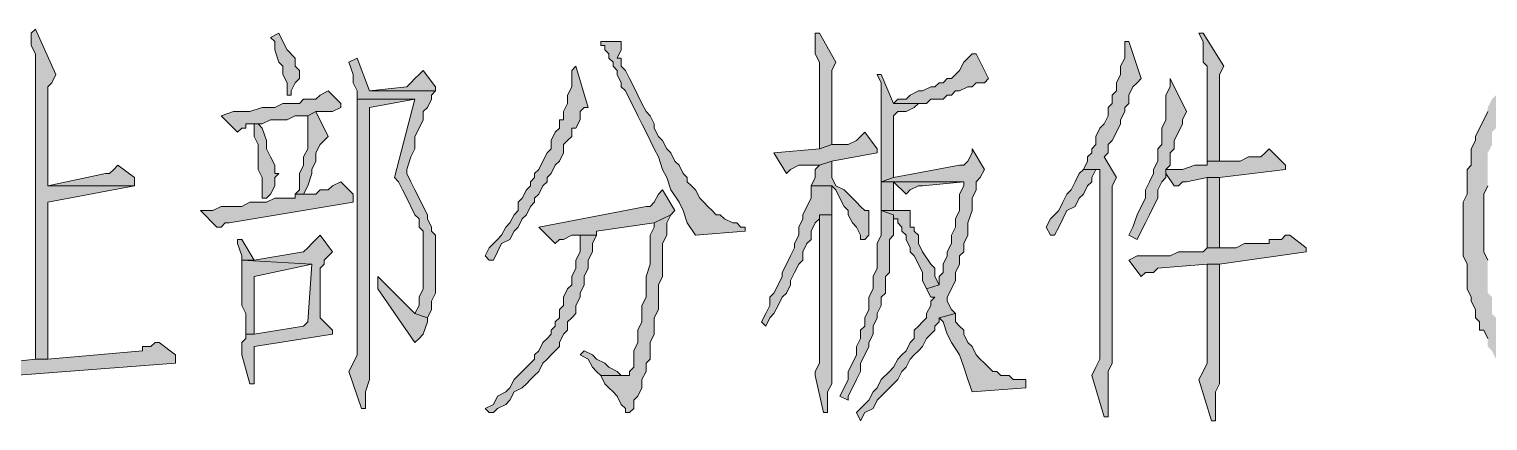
# Model space of a CAD drawing. Header units: millimetres. Extents: x 24 to 410, y 10 to 282.
# Drawn here: x 291.82 to 306.79, y 38.65 to 42.67 of the extents above; entities that cross this region are included whole.
import ezdxf

# ---------------------------------------------------------------- set-up
doc = ezdxf.new("R2010")
doc.units = ezdxf.units.MM

msp = doc.modelspace()

# ---------------------------------------------------------------- hatches: boundary and pattern name
h = msp.add_hatch(color=7)
h.dxf.hatch_style = 2
h.paths.add_polyline_path([(291.888333, 42.672), (291.846, 42.629667), (291.846, 42.502667), (291.888333, 42.418), (291.888333, 39.285333), (292.015333, 39.285333), (292.015333, 40.894), (292.904333, 41.063333), (292.015333, 41.063333), (292.015333, 41.148), (292.015333, 42.079333), (292.057667, 42.121667), (292.1, 42.206333)])
h = msp.add_hatch(color=7)
h.dxf.hatch_style = 2
h.paths.add_polyline_path([(294.386, 42.629667), (294.301333, 42.587333), (294.343667, 42.545), (294.343667, 42.460333), (294.386, 42.333333), (294.428333, 42.291), (294.428333, 42.206333), (294.470667, 42.121667), (294.470667, 41.994667), (294.513, 41.994667), (294.513, 42.037), (294.555333, 42.121667), (294.597667, 42.164), (294.597667, 42.248667), (294.555333, 42.291), (294.555333, 42.375667), (294.470667, 42.460333), (294.428333, 42.545)])
h = msp.add_hatch(color=7)
h.dxf.hatch_style = 2
h.paths.add_polyline_path([(297.688, 42.545), (297.688, 42.502667), (297.730333, 42.502667), (297.730333, 42.460333), (297.772667, 42.418), (297.772667, 42.375667), (297.815, 42.333333), (297.815, 42.291), (297.857333, 42.248667), (297.857333, 42.206333), (297.899667, 42.121667), (297.899667, 42.079333), (297.942, 42.037), (297.984333, 41.952333), (298.026667, 41.867667), (298.069, 41.783), (298.111333, 41.698333), (298.153667, 41.613667), (298.196, 41.529), (298.238333, 41.444333), (298.280667, 41.359667), (298.323, 41.232667), (298.365333, 41.148), (298.407667, 41.021), (298.492333, 40.894), (298.534667, 40.809333), (298.577, 40.682333), (298.661667, 40.555333), (299.169667, 40.597667), (299.169667, 40.64), (299.127333, 40.64), (299.085, 40.682333), (299.042667, 40.682333), (298.958, 40.724667), (298.915667, 40.767), (298.873333, 40.767), (298.831, 40.809333), (298.788667, 40.851667), (298.746333, 40.894), (298.704, 40.936333), (298.661667, 41.021), (298.619333, 41.063333), (298.577, 41.105667), (298.577, 41.148), (298.534667, 41.190333), (298.492333, 41.275), (298.45, 41.317333), (298.407667, 41.402), (298.365333, 41.444333), (298.323, 41.529), (298.280667, 41.571333), (298.238333, 41.656), (298.238333, 41.698333), (298.196, 41.783), (298.153667, 41.825333), (298.111333, 41.91), (298.069, 41.994667), (298.026667, 42.079333), (297.984333, 42.164), (297.942, 42.248667), (297.899667, 42.291), (297.899667, 42.375667), (297.857333, 42.375667), (297.899667, 42.460333), (297.899667, 42.545)])
h = msp.add_hatch(color=7)
h.dxf.hatch_style = 2
h.paths.add_polyline_path([(299.931667, 42.629667), (299.889333, 42.629667), (299.889333, 42.502667), (299.889333, 42.418), (299.931667, 42.333333), (299.931667, 41.444333), (300.058667, 41.486667), (300.058667, 41.529), (300.058667, 42.248667), (300.101, 42.333333)])
h = msp.add_hatch(color=7)
h.dxf.hatch_style = 2
h.paths.add_polyline_path([(303.106667, 42.545), (303.064333, 42.545), (303.064333, 42.502667), (303.064333, 42.375667), (303.022, 42.291), (303.022, 42.206333), (302.979667, 42.121667), (302.979667, 42.037), (302.937333, 41.994667), (302.937333, 41.91), (302.895, 41.867667), (302.895, 41.783), (302.852667, 41.698333), (302.810333, 41.656), (302.768, 41.571333), (302.768, 41.486667), (302.725667, 41.444333), (302.725667, 41.402), (302.683333, 41.359667), (302.683333, 41.317333), (302.641, 41.232667), (302.810333, 41.232667), (302.810333, 41.190333), (302.810333, 41.148), (302.810333, 41.105667), (302.810333, 39.285333), (302.768, 39.200667), (302.725667, 39.116), (302.852667, 38.692667), (302.895, 38.692667), (302.895, 38.735), (302.895, 39.158333), (302.937333, 39.243), (302.937333, 41.063333), (302.979667, 41.148), (302.852667, 41.359667), (302.895, 41.402), (302.895, 41.486667), (302.937333, 41.529), (302.979667, 41.613667), (303.022, 41.698333), (303.022, 41.740667), (303.064333, 41.825333), (303.064333, 41.867667), (303.106667, 41.91), (303.106667, 41.994667), (303.149, 42.079333), (303.191333, 42.121667), (303.233667, 42.164)])
h = msp.add_hatch(color=7)
h.dxf.hatch_style = 2
h.paths.add_polyline_path([(303.868667, 42.629667), (303.826333, 42.629667), (303.868667, 42.545), (303.868667, 42.333333), (303.911, 42.291), (303.911, 41.317333), (304.038, 41.317333), (304.038, 41.571333), (304.038, 41.656), (304.038, 42.206333), (304.080333, 42.291)])
h = msp.add_hatch(color=7)
h.dxf.hatch_style = 2
h.paths.add_polyline_path([(295.190333, 42.375667), (295.105667, 42.333333), (295.148, 42.206333), (295.148, 42.121667), (295.190333, 42.037), (295.190333, 41.952333), (295.783, 41.952333), (295.571333, 41.148), (295.613667, 41.105667), (295.656, 41.021), (295.698333, 40.936333), (295.740667, 40.851667), (295.783, 40.767), (295.825333, 40.724667), (295.825333, 40.64), (295.867667, 40.597667), (295.867667, 40.132), (295.867667, 40.047333), (295.867667, 40.005), (295.825333, 39.920333), (295.825333, 39.835667), (295.783, 39.751), (295.91, 39.708667), (295.952333, 39.793333), (295.952333, 39.878), (295.994667, 39.962667), (295.994667, 40.555333), (295.952333, 40.597667), (295.952333, 40.64), (295.91, 40.724667), (295.91, 40.767), (295.867667, 40.851667), (295.825333, 40.936333), (295.783, 41.021), (295.740667, 41.105667), (295.698333, 41.190333), (295.698333, 41.232667), (295.740667, 41.359667), (295.783, 41.444333), (295.783, 41.571333), (295.825333, 41.656), (295.867667, 41.740667), (295.867667, 41.825333), (295.91, 41.867667), (295.952333, 41.952333), (295.952333, 41.994667), (295.994667, 42.037), (295.317333, 42.037)])
h = msp.add_hatch(color=7)
h.dxf.hatch_style = 2
h.paths.add_polyline_path([(301.540333, 42.418), (301.498, 42.418), (301.455667, 42.375667), (301.413333, 42.333333), (301.371, 42.248667), (301.328667, 42.206333), (301.286333, 42.164), (301.244, 42.164), (301.201667, 42.121667), (301.159333, 42.121667), (301.117, 42.079333), (301.074667, 42.079333), (300.99, 42.037), (300.947667, 42.037), (300.863, 41.994667), (300.820667, 41.952333), (300.736, 41.952333), (300.693667, 41.91), (301.032333, 41.91), (301.074667, 41.952333), (301.201667, 41.952333), (301.244, 41.994667), (301.286333, 41.994667), (301.328667, 42.037), (301.371, 42.037), (301.455667, 42.079333), (301.498, 42.079333), (301.540333, 42.121667), (301.625, 42.121667), (301.667333, 42.164)])
h = msp.add_hatch(color=7)
h.dxf.hatch_style = 2
h.paths.add_polyline_path([(307.170667, 42.418), (307.170667, 42.375667), (307.128333, 42.333333), (307.086, 42.291), (307.043667, 42.248667), (307.001333, 42.164), (306.959, 42.121667), (306.916667, 42.079333), (306.874333, 41.994667), (306.832, 41.952333), (306.789667, 41.867667), (306.789667, 41.825333), (306.747333, 41.740667), (306.705, 41.656), (306.662667, 41.571333), (306.662667, 41.529), (306.620333, 41.444333), (306.620333, 41.275), (306.578, 41.232667), (306.578, 40.978667), (306.535667, 40.894), (306.535667, 40.809333), (306.535667, 40.724667), (306.535667, 40.343667), (306.578, 40.259), (306.578, 40.005), (306.620333, 39.920333), (306.620333, 39.878), (306.662667, 39.793333), (306.662667, 39.708667), (306.705, 39.666333), (306.705, 39.581667), (306.747333, 39.581667), (306.789667, 39.497), (306.789667, 39.412333), (306.832, 39.37), (306.874333, 39.285333), (306.916667, 39.243), (306.959, 39.200667), (307.001333, 39.116), (307.043667, 39.073667), (307.086, 39.031333), (307.128333, 38.989), (307.170667, 38.946667), (307.170667, 39.116), (307.128333, 39.158333), (307.086, 39.200667), (307.043667, 39.285333), (307.001333, 39.327667), (306.959, 39.412333), (306.916667, 39.497), (306.916667, 39.539333), (306.874333, 39.624), (306.874333, 39.708667), (306.832, 39.751), (306.832, 39.920333), (306.789667, 39.962667), (306.789667, 40.301333), (306.747333, 40.386), (306.747333, 40.978667), (306.789667, 41.063333), (306.789667, 41.402), (306.832, 41.486667), (306.832, 41.613667), (306.874333, 41.656), (306.874333, 41.740667), (306.916667, 41.783), (306.916667, 41.867667), (306.959, 41.952333), (307.001333, 41.994667), (307.043667, 42.079333), (307.043667, 42.121667), (307.086, 42.206333), (307.128333, 42.248667), (307.170667, 42.291)])
h = msp.add_hatch(color=7)
h.dxf.hatch_style = 2
h.paths.add_polyline_path([(295.867667, 42.248667), (295.825333, 42.206333), (295.783, 42.164), (295.740667, 42.121667), (295.698333, 42.079333), (295.317333, 42.037), (295.994667, 42.037), (295.994667, 42.079333)])
h = msp.add_hatch(color=7)
h.dxf.hatch_style = 2
h.paths.add_polyline_path([(297.434, 42.291), (297.391667, 42.248667), (297.391667, 42.079333), (297.349333, 41.994667), (297.349333, 41.91), (297.307, 41.825333), (297.307, 41.740667), (297.264667, 41.740667), (297.264667, 41.656), (297.222333, 41.613667), (297.18, 41.529), (297.18, 41.444333), (297.137667, 41.402), (297.095333, 41.317333), (297.053, 41.232667), (297.010667, 41.190333), (297.010667, 41.148), (296.968333, 41.105667), (296.968333, 41.063333), (296.926, 41.021), (296.883667, 40.936333), (296.841333, 40.894), (296.841333, 40.809333), (296.799, 40.767), (296.756667, 40.682333), (296.714333, 40.64), (296.672, 40.555333), (296.629667, 40.513), (296.545, 40.428333), (296.502667, 40.343667), (296.545, 40.301333), (296.587333, 40.301333), (296.629667, 40.386), (296.672, 40.470667), (296.756667, 40.513), (296.799, 40.597667), (296.841333, 40.64), (296.883667, 40.724667), (296.926, 40.767), (296.968333, 40.851667), (297.010667, 40.894), (297.010667, 40.936333), (297.053, 40.978667), (297.095333, 41.063333), (297.137667, 41.105667), (297.137667, 41.148), (297.18, 41.190333), (297.222333, 41.275), (297.264667, 41.317333), (297.307, 41.402), (297.307, 41.486667), (297.349333, 41.529), (297.391667, 41.571333), (297.391667, 41.656), (297.434, 41.656), (297.476333, 41.740667), (297.476333, 41.825333), (297.518667, 41.867667), (297.561, 41.867667)])
h = msp.add_hatch(color=7)
h.dxf.hatch_style = 2
h.paths.add_polyline_path([(300.566667, 42.206333), (300.524333, 42.206333), (300.566667, 42.121667), (300.566667, 41.105667), (300.693667, 41.148), (300.693667, 41.783), (300.736, 41.825333), (300.820667, 41.825333), (300.905333, 41.867667), (300.947667, 41.91), (301.032333, 41.91), (300.693667, 41.91)])
h = msp.add_hatch(color=7)
h.dxf.hatch_style = 2
h.paths.add_polyline_path([(303.53, 42.164), (303.53, 42.079333), (303.487667, 41.994667), (303.487667, 41.740667), (303.445333, 41.656), (303.445333, 41.486667), (303.403, 41.444333), (303.403, 41.317333), (303.360667, 41.232667), (303.360667, 41.190333), (303.318333, 41.105667), (303.276, 41.021), (303.276, 40.936333), (303.233667, 40.851667), (303.191333, 40.767), (303.149, 40.64), (303.106667, 40.555333), (303.191333, 40.513), (303.233667, 40.597667), (303.276, 40.682333), (303.318333, 40.767), (303.360667, 40.851667), (303.403, 40.936333), (303.403, 41.021), (303.445333, 41.105667), (303.487667, 41.148), (303.487667, 41.232667), (303.53, 41.275), (303.53, 41.402), (303.572333, 41.444333), (303.572333, 41.529), (303.614667, 41.613667), (303.657, 41.698333), (303.657, 41.740667), (303.699333, 41.825333)])
h = msp.add_hatch(color=7)
h.dxf.hatch_style = 2
h.paths.add_polyline_path([(294.894, 42.037), (294.809333, 41.994667), (294.767, 41.952333), (294.64, 41.952333), (294.597667, 41.91), (294.428333, 41.91), (294.343667, 41.867667), (294.216667, 41.867667), (294.089667, 41.825333), (293.920333, 41.825333), (293.793333, 41.783), (293.962667, 41.613667), (294.005, 41.656), (294.047333, 41.656), (294.047333, 41.698333), (294.089667, 41.698333), (294.216667, 41.698333), (294.301333, 41.740667), (294.470667, 41.740667), (294.555333, 41.783), (294.682333, 41.783), (294.767, 41.825333), (294.936333, 41.825333), (295.021, 41.867667), (295.021, 41.91)])
h = msp.add_hatch(color=7)
h.dxf.hatch_style = 2
h.paths.add_polyline_path([(295.190333, 41.952333), (295.190333, 39.497), (295.190333, 39.454667), (295.190333, 39.327667), (295.148, 39.243), (295.105667, 39.158333), (295.232667, 38.777333), (295.275, 38.777333), (295.275, 38.819667), (295.275, 38.946667), (295.317333, 39.073667), (295.317333, 41.867667), (295.783, 41.952333)])
h = msp.add_hatch(color=7)
h.dxf.hatch_style = 2
h.paths.add_polyline_path([(294.767, 41.825333), (294.682333, 41.783), (294.682333, 41.444333), (294.64, 41.359667), (294.64, 41.275), (294.597667, 41.190333), (294.597667, 41.021), (294.555333, 40.978667), (294.64, 40.978667), (294.682333, 41.063333), (294.724667, 41.190333), (294.724667, 41.232667), (294.767, 41.317333), (294.767, 41.402), (294.809333, 41.486667), (294.851667, 41.529), (294.894, 41.571333)])
h = msp.add_hatch(color=7)
h.dxf.hatch_style = 2
h.paths.add_polyline_path([(294.174333, 41.698333), (294.132, 41.698333), (294.132, 41.656), (294.132, 41.571333), (294.174333, 41.486667), (294.174333, 41.232667), (294.216667, 41.148), (294.216667, 40.936333), (294.259, 40.936333), (294.301333, 40.978667), (294.343667, 41.063333), (294.343667, 41.148), (294.386, 41.190333), (294.343667, 41.190333), (294.343667, 41.232667), (294.343667, 41.275), (294.301333, 41.359667), (294.259, 41.444333), (294.259, 41.529), (294.216667, 41.656)])
h = msp.add_hatch(color=7)
h.dxf.hatch_style = 2
h.paths.add_polyline_path([(300.397333, 41.613667), (300.355, 41.571333), (300.312667, 41.529), (300.228, 41.486667), (300.058667, 41.486667), (299.931667, 41.444333), (299.466, 41.402), (299.593, 41.190333), (299.635333, 41.232667), (299.72, 41.275), (299.931667, 41.275), (300.058667, 41.317333), (300.524333, 41.402), (300.524333, 41.444333)])
h = msp.add_hatch(color=7)
h.dxf.hatch_style = 2
h.paths.add_polyline_path([(300.058667, 41.317333), (299.931667, 41.275), (299.889333, 41.232667), (299.889333, 41.148), (299.847, 41.063333), (300.058667, 41.063333), (300.101, 41.021), (300.143333, 40.936333), (300.185667, 40.851667), (300.228, 40.809333), (300.228, 40.767), (300.270333, 40.682333), (300.312667, 40.64), (300.355, 40.555333), (300.355, 40.513), (300.397333, 40.513), (300.439667, 40.555333), (300.439667, 40.809333), (300.397333, 40.809333), (300.355, 40.851667), (300.312667, 40.894), (300.270333, 40.936333), (300.185667, 41.021), (300.101, 41.063333), (300.058667, 41.148)])
h = msp.add_hatch(color=7)
h.dxf.hatch_style = 2
h.paths.add_polyline_path([(301.498, 41.444333), (301.498, 41.402), (301.455667, 41.317333), (301.413333, 41.275), (301.371, 41.275), (300.693667, 41.148), (300.566667, 41.105667), (301.413333, 41.105667), (301.413333, 41.063333), (301.371, 40.978667), (301.371, 40.809333), (301.328667, 40.724667), (301.328667, 40.64), (301.286333, 40.555333), (301.286333, 40.470667), (301.244, 40.386), (301.244, 40.343667), (301.201667, 40.259), (301.201667, 40.174333), (301.159333, 40.132), (301.159333, 40.047333), (301.032333, 40.005), (301.074667, 39.920333), (301.117, 39.920333), (301.074667, 39.878), (301.074667, 39.835667), (301.032333, 39.751), (301.032333, 39.708667), (300.99, 39.666333), (300.947667, 39.624), (300.905333, 39.581667), (300.905333, 39.497), (300.863, 39.454667), (300.820667, 39.37), (300.778333, 39.327667), (300.736, 39.285333), (300.693667, 39.200667), (300.651333, 39.158333), (300.566667, 39.073667), (300.524333, 38.989), (300.482, 38.946667), (300.439667, 38.862), (300.355, 38.777333), (300.312667, 38.735), (300.355, 38.650333), (300.397333, 38.735), (300.482, 38.777333), (300.524333, 38.862), (300.566667, 38.904333), (300.651333, 38.989), (300.693667, 39.031333), (300.736, 39.073667), (300.778333, 39.158333), (300.820667, 39.200667), (300.863, 39.285333), (300.905333, 39.327667), (300.947667, 39.37), (300.99, 39.412333), (301.032333, 39.497), (301.074667, 39.539333), (301.117, 39.581667), (301.117, 39.624), (301.159333, 39.666333), (301.159333, 39.708667), (301.328667, 39.751), (301.286333, 39.793333), (301.244, 39.878), (301.244, 39.920333), (301.286333, 40.005), (301.328667, 40.089667), (301.328667, 40.174333), (301.371, 40.259), (301.371, 40.343667), (301.413333, 40.386), (301.413333, 40.470667), (301.455667, 40.555333), (301.455667, 40.682333), (301.498, 40.809333), (301.498, 40.936333), (301.540333, 41.021), (301.540333, 41.105667), (301.582667, 41.148), (301.625, 41.232667)])
h = msp.add_hatch(color=7)
h.dxf.hatch_style = 2
h.paths.add_polyline_path([(304.546, 41.444333), (304.503667, 41.402), (304.461333, 41.359667), (304.334333, 41.359667), (304.249667, 41.317333), (303.911, 41.317333), (303.911, 41.275), (303.784, 41.275), (303.657, 41.232667), (303.487667, 41.232667), (303.487667, 41.190333), (303.572333, 41.063333), (303.614667, 41.063333), (303.657, 41.105667), (303.699333, 41.105667), (303.911, 41.148), (304.038, 41.148), (304.715333, 41.232667), (304.715333, 41.275)])
h = msp.add_hatch(color=7)
h.dxf.hatch_style = 2
h.paths.add_polyline_path([(292.735, 41.275), (292.692667, 41.232667), (292.650333, 41.190333), (292.608, 41.190333), (292.015333, 41.063333), (292.904333, 41.063333), (292.904333, 41.148)])
h = msp.add_hatch(color=7)
h.dxf.hatch_style = 2
h.paths.add_polyline_path([(302.641, 41.232667), (302.598667, 41.190333), (302.556333, 41.105667), (302.514, 41.021), (302.471667, 40.978667), (302.429333, 40.894), (302.387, 40.809333), (302.302333, 40.724667), (302.26, 40.64), (302.302333, 40.555333), (302.344667, 40.555333), (302.387, 40.64), (302.429333, 40.724667), (302.471667, 40.809333), (302.556333, 40.851667), (302.598667, 40.936333), (302.641, 40.978667), (302.683333, 41.063333), (302.725667, 41.105667), (302.725667, 41.148), (302.768, 41.232667), (302.810333, 41.232667)])
h = msp.add_hatch(color=7)
h.dxf.hatch_style = 2
h.paths.add_polyline_path([(295.021, 41.105667), (294.936333, 41.063333), (294.894, 41.021), (294.809333, 41.021), (294.767, 40.978667), (294.555333, 40.978667), (294.555333, 40.936333), (294.343667, 40.936333), (294.259, 40.894), (294.089667, 40.894), (294.005, 40.851667), (293.793333, 40.851667), (293.708667, 40.809333), (293.581667, 40.809333), (293.751, 40.64), (293.793333, 40.64), (293.835667, 40.682333), (293.878, 40.682333), (295.148, 40.894), (295.148, 40.978667)])
h = msp.add_hatch(color=7)
h.dxf.hatch_style = 2
h.paths.add_polyline_path([(298.323, 41.021), (298.280667, 40.978667), (298.238333, 40.894), (298.196, 40.851667), (298.153667, 40.851667), (297.053, 40.64), (297.222333, 40.470667), (297.264667, 40.513), (297.307, 40.513), (297.391667, 40.555333), (297.645667, 40.555333), (297.645667, 40.597667), (298.238333, 40.682333), (298.407667, 40.767), (298.45, 40.809333)])
h = msp.add_hatch(color=7)
h.dxf.hatch_style = 2
h.paths.add_polyline_path([(299.847, 41.063333), (299.847, 40.936333), (299.804667, 40.851667), (299.762333, 40.767), (299.762333, 40.724667), (299.72, 40.64), (299.72, 40.555333), (299.677667, 40.470667), (299.677667, 40.428333), (299.635333, 40.343667), (299.593, 40.259), (299.550667, 40.174333), (299.550667, 40.132), (299.508333, 40.047333), (299.466, 39.962667), (299.423667, 39.920333), (299.423667, 39.835667), (299.381333, 39.751), (299.339, 39.666333), (299.381333, 39.624), (299.423667, 39.708667), (299.466, 39.751), (299.508333, 39.835667), (299.550667, 39.920333), (299.593, 39.962667), (299.635333, 40.047333), (299.635333, 40.089667), (299.677667, 40.174333), (299.72, 40.259), (299.762333, 40.301333), (299.762333, 40.386), (299.804667, 40.470667), (299.847, 40.513), (299.847, 40.597667), (299.889333, 40.682333), (299.931667, 40.724667), (299.931667, 40.767), (300.058667, 40.767), (300.058667, 41.063333)])
h = msp.add_hatch(color=7)
h.dxf.hatch_style = 2
h.paths.add_polyline_path([(300.693667, 40.809333), (300.693667, 41.105667), (300.566667, 41.105667), (300.566667, 40.809333)])
h = msp.add_hatch(color=7)
h.dxf.hatch_style = 2
h.paths.add_polyline_path([(300.693667, 41.105667), (300.820667, 40.978667), (300.863, 41.021), (300.947667, 41.063333), (300.99, 41.063333), (301.413333, 41.105667)])
h = msp.add_hatch(color=7)
h.dxf.hatch_style = 2
h.paths.add_polyline_path([(304.038, 41.148), (303.911, 41.148), (303.911, 41.021), (303.911, 40.428333), (304.038, 40.428333)])
h = msp.add_hatch(color=7)
h.dxf.hatch_style = 2
h.paths.add_polyline_path([(298.407667, 40.767), (298.238333, 40.682333), (298.238333, 40.64), (298.196, 40.555333), (298.196, 40.259), (298.153667, 40.132), (298.153667, 39.920333), (298.111333, 39.835667), (298.111333, 39.666333), (298.069, 39.581667), (298.069, 39.454667), (298.026667, 39.37), (298.026667, 39.200667), (297.984333, 39.158333), (297.984333, 39.116), (297.942, 39.116), (297.688, 39.116), (297.730333, 39.031333), (297.772667, 38.989), (297.815, 38.946667), (297.857333, 38.904333), (297.899667, 38.819667), (297.942, 38.777333), (297.942, 38.735), (297.984333, 38.735), (298.026667, 38.777333), (298.026667, 38.862), (298.069, 38.904333), (298.111333, 38.989), (298.111333, 39.073667), (298.153667, 39.158333), (298.153667, 39.243), (298.196, 39.285333), (298.196, 39.454667), (298.238333, 39.539333), (298.238333, 39.708667), (298.280667, 39.793333), (298.280667, 40.047333), (298.323, 40.132), (298.323, 40.470667), (298.365333, 40.555333), (298.365333, 40.682333)])
h = msp.add_hatch(color=7)
h.dxf.hatch_style = 2
h.paths.add_polyline_path([(300.058667, 40.767), (299.931667, 40.767), (299.931667, 40.682333), (299.931667, 39.243), (299.889333, 39.158333), (299.889333, 39.116), (299.974, 38.735), (300.016333, 38.735), (300.016333, 38.862), (300.016333, 38.946667), (300.058667, 39.031333), (300.058667, 39.243)])
h = msp.add_hatch(color=7)
h.dxf.hatch_style = 2
h.paths.add_polyline_path([(300.566667, 40.809333), (300.566667, 40.555333), (300.524333, 40.470667), (300.524333, 40.216667), (300.482, 40.132), (300.482, 40.005), (300.439667, 39.920333), (300.439667, 39.793333), (300.397333, 39.708667), (300.397333, 39.624), (300.355, 39.581667), (300.355, 39.497), (300.312667, 39.412333), (300.312667, 39.327667), (300.270333, 39.243), (300.228, 39.158333), (300.228, 39.073667), (300.185667, 38.989), (300.143333, 38.904333), (300.228, 38.862), (300.228, 38.904333), (300.270333, 38.989), (300.312667, 39.073667), (300.355, 39.158333), (300.355, 39.243), (300.397333, 39.327667), (300.439667, 39.412333), (300.439667, 39.454667), (300.482, 39.539333), (300.482, 39.624), (300.524333, 39.708667), (300.524333, 39.751), (300.566667, 39.835667), (300.566667, 39.920333), (300.609, 39.962667), (300.609, 40.132), (300.651333, 40.174333), (300.651333, 40.513), (300.693667, 40.555333), (300.693667, 40.767)])
h = msp.add_hatch(color=7)
h.dxf.hatch_style = 2
h.paths.add_polyline_path([(300.863, 40.809333), (300.566667, 40.809333), (300.693667, 40.767), (300.693667, 40.724667), (300.736, 40.724667), (300.736, 40.682333), (300.778333, 40.64), (300.778333, 40.597667), (300.820667, 40.555333), (300.820667, 40.513), (300.863, 40.428333), (300.863, 40.386), (300.905333, 40.343667), (300.947667, 40.259), (300.99, 40.174333), (300.99, 40.089667), (301.032333, 40.005), (301.159333, 40.047333), (301.117, 40.132), (301.117, 40.216667), (301.074667, 40.259), (300.99, 40.386), (300.947667, 40.470667), (300.947667, 40.555333), (300.905333, 40.597667), (300.905333, 40.64), (300.863, 40.64)])
h = msp.add_hatch(color=7)
h.dxf.hatch_style = 2
h.paths.add_polyline_path([(294.809333, 40.555333), (294.767, 40.513), (294.724667, 40.470667), (294.682333, 40.428333), (294.64, 40.386), (294.132, 40.301333), (294.005, 40.301333), (294.724667, 40.259), (294.682333, 39.666333), (294.64, 39.624), (294.132, 39.539333), (294.047333, 39.539333), (294.047333, 39.497), (294.005, 39.454667), (294.005, 39.327667), (294.089667, 39.031333), (294.132, 39.031333), (294.132, 39.116), (294.132, 39.412333), (294.936333, 39.539333), (294.936333, 39.581667), (294.809333, 39.708667), (294.809333, 40.216667), (294.851667, 40.259), (294.851667, 40.301333), (294.936333, 40.386)])
h = msp.add_hatch(color=7)
h.dxf.hatch_style = 2
h.paths.add_polyline_path([(297.645667, 40.555333), (297.476333, 40.555333), (297.476333, 40.470667), (297.476333, 40.386), (297.434, 40.301333), (297.434, 40.216667), (297.391667, 40.132), (297.391667, 40.047333), (297.349333, 40.005), (297.307, 39.920333), (297.307, 39.835667), (297.264667, 39.793333), (297.264667, 39.708667), (297.222333, 39.666333), (297.222333, 39.624), (297.18, 39.581667), (297.18, 39.539333), (297.137667, 39.497), (297.095333, 39.454667), (297.053, 39.37), (297.010667, 39.327667), (297.010667, 39.285333), (296.968333, 39.243), (296.883667, 39.158333), (296.841333, 39.116), (296.799, 39.073667), (296.756667, 38.989), (296.714333, 38.946667), (296.629667, 38.904333), (296.587333, 38.819667), (296.502667, 38.777333), (296.545, 38.735), (296.587333, 38.735), (296.629667, 38.777333), (296.714333, 38.819667), (296.756667, 38.862), (296.799, 38.946667), (296.883667, 38.989), (296.926, 39.031333), (296.968333, 39.073667), (297.010667, 39.116), (297.053, 39.158333), (297.095333, 39.243), (297.137667, 39.285333), (297.18, 39.327667), (297.222333, 39.37), (297.264667, 39.412333), (297.264667, 39.454667), (297.307, 39.539333), (297.349333, 39.581667), (297.349333, 39.666333), (297.391667, 39.708667), (297.434, 39.751), (297.434, 39.835667), (297.476333, 39.920333), (297.476333, 39.962667), (297.518667, 40.047333), (297.518667, 40.132), (297.561, 40.216667), (297.561, 40.301333), (297.603333, 40.386), (297.603333, 40.470667)])
h = msp.add_hatch(color=7)
h.dxf.hatch_style = 2
h.paths.add_polyline_path([(304.757667, 40.555333), (304.715333, 40.555333), (304.673, 40.513), (304.546, 40.513), (304.546, 40.470667), (304.292, 40.470667), (304.207333, 40.428333), (303.911, 40.428333), (303.868667, 40.386), (303.614667, 40.386), (303.53, 40.343667), (303.191333, 40.343667), (303.106667, 40.301333), (303.233667, 40.132), (303.276, 40.174333), (303.360667, 40.174333), (303.403, 40.216667), (303.911, 40.259), (304.038, 40.259), (304.927, 40.386), (304.927, 40.428333)])
h = msp.add_hatch(color=7)
h.dxf.hatch_style = 2
h.paths.add_polyline_path([(294.005, 40.513), (293.962667, 40.513), (293.962667, 40.470667), (294.005, 40.343667), (294.005, 40.301333), (294.132, 40.301333)])
h = msp.add_hatch(color=7)
h.dxf.hatch_style = 2
h.paths.add_polyline_path([(294.005, 40.301333), (294.005, 39.835667), (294.047333, 39.751), (294.047333, 39.539333), (294.132, 39.539333), (294.132, 40.132), (294.724667, 40.259)])
h = msp.add_hatch(color=7)
h.dxf.hatch_style = 2
h.paths.add_polyline_path([(304.038, 40.259), (303.911, 40.259), (303.911, 40.174333), (303.911, 39.243), (303.868667, 39.158333), (303.826333, 39.073667), (303.953333, 38.650333), (303.995667, 38.650333), (303.995667, 38.692667), (303.995667, 38.819667), (303.995667, 38.904333), (303.995667, 38.946667), (304.038, 39.031333)])
h = msp.add_hatch(color=7)
h.dxf.hatch_style = 2
h.paths.add_polyline_path([(295.402, 40.132), (295.402, 40.005), (295.783, 39.454667), (295.825333, 39.497), (295.867667, 39.539333), (295.91, 39.666333), (295.91, 39.708667), (295.783, 39.751)])
h = msp.add_hatch(color=7)
h.dxf.hatch_style = 2
h.paths.add_polyline_path([(301.328667, 39.751), (301.159333, 39.708667), (301.201667, 39.666333), (301.244, 39.539333), (301.286333, 39.454667), (301.371, 39.327667), (301.413333, 39.200667), (301.455667, 39.073667), (301.498, 38.946667), (302.048333, 38.989), (302.048333, 39.073667), (302.006, 39.073667), (301.921333, 39.073667), (301.879, 39.116), (301.794333, 39.116), (301.752, 39.158333), (301.709667, 39.158333), (301.667333, 39.200667), (301.625, 39.243), (301.582667, 39.285333), (301.540333, 39.327667), (301.498, 39.412333), (301.455667, 39.454667), (301.413333, 39.539333), (301.413333, 39.581667), (301.371, 39.624), (301.328667, 39.666333)])
h = msp.add_hatch(color=7)
h.dxf.hatch_style = 2
h.paths.add_polyline_path([(293.158333, 39.454667), (293.116, 39.454667), (293.073667, 39.412333), (292.989, 39.412333), (292.989, 39.37), (292.015333, 39.285333), (291.888333, 39.285333), (290.745333, 39.158333), (290.914667, 38.989), (290.957, 39.031333), (291.041667, 39.031333), (291.084, 39.073667), (291.126333, 39.073667), (293.327667, 39.243), (293.327667, 39.327667)])
h = msp.add_hatch(color=7)
h.dxf.hatch_style = 2
h.paths.add_polyline_path([(297.518667, 39.37), (297.476333, 39.327667), (297.561, 39.285333), (297.603333, 39.200667), (297.645667, 39.158333), (297.688, 39.116), (297.942, 39.116), (297.899667, 39.116), (297.857333, 39.158333), (297.772667, 39.200667), (297.730333, 39.243), (297.645667, 39.285333), (297.603333, 39.327667)])

# ---------------------------------------------------------------- linework, layer by layer
at = {"color": 7, "lineweight": 0}
for points in [[(291.888333, 42.672), (291.846, 42.629667), (291.846, 42.502667), (291.888333, 42.418), (291.888333, 39.285333), (292.015333, 39.285333), (292.015333, 40.894), (292.904333, 41.063333), (292.015333, 41.063333), (292.015333, 41.148), (292.015333, 42.079333), (292.057667, 42.121667), (292.1, 42.206333)], [(294.386, 42.629667), (294.301333, 42.587333), (294.343667, 42.545), (294.343667, 42.460333), (294.386, 42.333333), (294.428333, 42.291), (294.428333, 42.206333), (294.470667, 42.121667), (294.470667, 41.994667), (294.513, 41.994667), (294.513, 42.037), (294.555333, 42.121667), (294.597667, 42.164), (294.597667, 42.248667), (294.555333, 42.291), (294.555333, 42.375667), (294.470667, 42.460333), (294.428333, 42.545)], [(297.688, 42.545), (297.688, 42.502667), (297.730333, 42.502667), (297.730333, 42.460333), (297.772667, 42.418), (297.772667, 42.375667), (297.815, 42.333333), (297.815, 42.291), (297.857333, 42.248667), (297.857333, 42.206333), (297.899667, 42.121667), (297.899667, 42.079333), (297.942, 42.037), (297.984333, 41.952333), (298.026667, 41.867667), (298.069, 41.783), (298.111333, 41.698333), (298.153667, 41.613667), (298.196, 41.529), (298.238333, 41.444333), (298.280667, 41.359667), (298.323, 41.232667), (298.365333, 41.148), (298.407667, 41.021), (298.492333, 40.894), (298.534667, 40.809333), (298.577, 40.682333), (298.661667, 40.555333), (299.169667, 40.597667), (299.169667, 40.64), (299.127333, 40.64), (299.085, 40.682333), (299.042667, 40.682333), (298.958, 40.724667), (298.915667, 40.767), (298.873333, 40.767), (298.831, 40.809333), (298.788667, 40.851667), (298.746333, 40.894), (298.704, 40.936333), (298.661667, 41.021), (298.619333, 41.063333), (298.577, 41.105667), (298.577, 41.148), (298.534667, 41.190333), (298.492333, 41.275), (298.45, 41.317333), (298.407667, 41.402), (298.365333, 41.444333), (298.323, 41.529), (298.280667, 41.571333), (298.238333, 41.656), (298.238333, 41.698333), (298.196, 41.783), (298.153667, 41.825333), (298.111333, 41.91), (298.069, 41.994667), (298.026667, 42.079333), (297.984333, 42.164), (297.942, 42.248667), (297.899667, 42.291), (297.899667, 42.375667), (297.857333, 42.375667), (297.899667, 42.460333), (297.899667, 42.545)], [(299.931667, 42.629667), (299.889333, 42.629667), (299.889333, 42.502667), (299.889333, 42.418), (299.931667, 42.333333), (299.931667, 41.444333), (300.058667, 41.486667), (300.058667, 41.529), (300.058667, 42.248667), (300.101, 42.333333)], [(303.106667, 42.545), (303.064333, 42.545), (303.064333, 42.502667), (303.064333, 42.375667), (303.022, 42.291), (303.022, 42.206333), (302.979667, 42.121667), (302.979667, 42.037), (302.937333, 41.994667), (302.937333, 41.91), (302.895, 41.867667), (302.895, 41.783), (302.852667, 41.698333), (302.810333, 41.656), (302.768, 41.571333), (302.768, 41.486667), (302.725667, 41.444333), (302.725667, 41.402), (302.683333, 41.359667), (302.683333, 41.317333), (302.641, 41.232667), (302.810333, 41.232667), (302.810333, 41.190333), (302.810333, 41.148), (302.810333, 41.105667), (302.810333, 39.285333), (302.768, 39.200667), (302.725667, 39.116), (302.852667, 38.692667), (302.895, 38.692667), (302.895, 38.735), (302.895, 39.158333), (302.937333, 39.243), (302.937333, 41.063333), (302.979667, 41.148), (302.852667, 41.359667), (302.895, 41.402), (302.895, 41.486667), (302.937333, 41.529), (302.979667, 41.613667), (303.022, 41.698333), (303.022, 41.740667), (303.064333, 41.825333), (303.064333, 41.867667), (303.106667, 41.91), (303.106667, 41.994667), (303.149, 42.079333), (303.191333, 42.121667), (303.233667, 42.164)], [(303.868667, 42.629667), (303.826333, 42.629667), (303.868667, 42.545), (303.868667, 42.333333), (303.911, 42.291), (303.911, 41.317333), (304.038, 41.317333), (304.038, 41.571333), (304.038, 41.656), (304.038, 42.206333), (304.080333, 42.291)], [(295.190333, 42.375667), (295.105667, 42.333333), (295.148, 42.206333), (295.148, 42.121667), (295.190333, 42.037), (295.190333, 41.952333), (295.783, 41.952333), (295.571333, 41.148), (295.613667, 41.105667), (295.656, 41.021), (295.698333, 40.936333), (295.740667, 40.851667), (295.783, 40.767), (295.825333, 40.724667), (295.825333, 40.64), (295.867667, 40.597667), (295.867667, 40.132), (295.867667, 40.047333), (295.867667, 40.005), (295.825333, 39.920333), (295.825333, 39.835667), (295.783, 39.751), (295.91, 39.708667), (295.952333, 39.793333), (295.952333, 39.878), (295.994667, 39.962667), (295.994667, 40.555333), (295.952333, 40.597667), (295.952333, 40.64), (295.91, 40.724667), (295.91, 40.767), (295.867667, 40.851667), (295.825333, 40.936333), (295.783, 41.021), (295.740667, 41.105667), (295.698333, 41.190333), (295.698333, 41.232667), (295.740667, 41.359667), (295.783, 41.444333), (295.783, 41.571333), (295.825333, 41.656), (295.867667, 41.740667), (295.867667, 41.825333), (295.91, 41.867667), (295.952333, 41.952333), (295.952333, 41.994667), (295.994667, 42.037), (295.317333, 42.037)], [(301.540333, 42.418), (301.498, 42.418), (301.455667, 42.375667), (301.413333, 42.333333), (301.371, 42.248667), (301.328667, 42.206333), (301.286333, 42.164), (301.244, 42.164), (301.201667, 42.121667), (301.159333, 42.121667), (301.117, 42.079333), (301.074667, 42.079333), (300.99, 42.037), (300.947667, 42.037), (300.863, 41.994667), (300.820667, 41.952333), (300.736, 41.952333), (300.693667, 41.91), (301.032333, 41.91), (301.074667, 41.952333), (301.201667, 41.952333), (301.244, 41.994667), (301.286333, 41.994667), (301.328667, 42.037), (301.371, 42.037), (301.455667, 42.079333), (301.498, 42.079333), (301.540333, 42.121667), (301.625, 42.121667), (301.667333, 42.164)], [(295.867667, 42.248667), (295.825333, 42.206333), (295.783, 42.164), (295.740667, 42.121667), (295.698333, 42.079333), (295.317333, 42.037), (295.994667, 42.037), (295.994667, 42.079333)], [(297.434, 42.291), (297.391667, 42.248667), (297.391667, 42.079333), (297.349333, 41.994667), (297.349333, 41.91), (297.307, 41.825333), (297.307, 41.740667), (297.264667, 41.740667), (297.264667, 41.656), (297.222333, 41.613667), (297.18, 41.529), (297.18, 41.444333), (297.137667, 41.402), (297.095333, 41.317333), (297.053, 41.232667), (297.010667, 41.190333), (297.010667, 41.148), (296.968333, 41.105667), (296.968333, 41.063333), (296.926, 41.021), (296.883667, 40.936333), (296.841333, 40.894), (296.841333, 40.809333), (296.799, 40.767), (296.756667, 40.682333), (296.714333, 40.64), (296.672, 40.555333), (296.629667, 40.513), (296.545, 40.428333), (296.502667, 40.343667), (296.545, 40.301333), (296.587333, 40.301333), (296.629667, 40.386), (296.672, 40.470667), (296.756667, 40.513), (296.799, 40.597667), (296.841333, 40.64), (296.883667, 40.724667), (296.926, 40.767), (296.968333, 40.851667), (297.010667, 40.894), (297.010667, 40.936333), (297.053, 40.978667), (297.095333, 41.063333), (297.137667, 41.105667), (297.137667, 41.148), (297.18, 41.190333), (297.222333, 41.275), (297.264667, 41.317333), (297.307, 41.402), (297.307, 41.486667), (297.349333, 41.529), (297.391667, 41.571333), (297.391667, 41.656), (297.434, 41.656), (297.476333, 41.740667), (297.476333, 41.825333), (297.518667, 41.867667), (297.561, 41.867667)], [(300.566667, 42.206333), (300.524333, 42.206333), (300.566667, 42.121667), (300.566667, 41.105667), (300.693667, 41.148), (300.693667, 41.783), (300.736, 41.825333), (300.820667, 41.825333), (300.905333, 41.867667), (300.947667, 41.91), (301.032333, 41.91), (300.693667, 41.91)], [(303.53, 42.164), (303.53, 42.079333), (303.487667, 41.994667), (303.487667, 41.740667), (303.445333, 41.656), (303.445333, 41.486667), (303.403, 41.444333), (303.403, 41.317333), (303.360667, 41.232667), (303.360667, 41.190333), (303.318333, 41.105667), (303.276, 41.021), (303.276, 40.936333), (303.233667, 40.851667), (303.191333, 40.767), (303.149, 40.64), (303.106667, 40.555333), (303.191333, 40.513), (303.233667, 40.597667), (303.276, 40.682333), (303.318333, 40.767), (303.360667, 40.851667), (303.403, 40.936333), (303.403, 41.021), (303.445333, 41.105667), (303.487667, 41.148), (303.487667, 41.232667), (303.53, 41.275), (303.53, 41.402), (303.572333, 41.444333), (303.572333, 41.529), (303.614667, 41.613667), (303.657, 41.698333), (303.657, 41.740667), (303.699333, 41.825333)], [(294.894, 42.037), (294.809333, 41.994667), (294.767, 41.952333), (294.64, 41.952333), (294.597667, 41.91), (294.428333, 41.91), (294.343667, 41.867667), (294.216667, 41.867667), (294.089667, 41.825333), (293.920333, 41.825333), (293.793333, 41.783), (293.962667, 41.613667), (294.005, 41.656), (294.047333, 41.656), (294.047333, 41.698333), (294.089667, 41.698333), (294.216667, 41.698333), (294.301333, 41.740667), (294.470667, 41.740667), (294.555333, 41.783), (294.682333, 41.783), (294.767, 41.825333), (294.936333, 41.825333), (295.021, 41.867667), (295.021, 41.91)], [(295.190333, 41.952333), (295.190333, 39.497), (295.190333, 39.454667), (295.190333, 39.327667), (295.148, 39.243), (295.105667, 39.158333), (295.232667, 38.777333), (295.275, 38.777333), (295.275, 38.819667), (295.275, 38.946667), (295.317333, 39.073667), (295.317333, 41.867667), (295.783, 41.952333)], [(294.767, 41.825333), (294.682333, 41.783), (294.682333, 41.444333), (294.64, 41.359667), (294.64, 41.275), (294.597667, 41.190333), (294.597667, 41.021), (294.555333, 40.978667), (294.64, 40.978667), (294.682333, 41.063333), (294.724667, 41.190333), (294.724667, 41.232667), (294.767, 41.317333), (294.767, 41.402), (294.809333, 41.486667), (294.851667, 41.529), (294.894, 41.571333)], [(294.174333, 41.698333), (294.132, 41.698333), (294.132, 41.656), (294.132, 41.571333), (294.174333, 41.486667), (294.174333, 41.232667), (294.216667, 41.148), (294.216667, 40.936333), (294.259, 40.936333), (294.301333, 40.978667), (294.343667, 41.063333), (294.343667, 41.148), (294.386, 41.190333), (294.343667, 41.190333), (294.343667, 41.232667), (294.343667, 41.275), (294.301333, 41.359667), (294.259, 41.444333), (294.259, 41.529), (294.216667, 41.656)], [(300.397333, 41.613667), (300.355, 41.571333), (300.312667, 41.529), (300.228, 41.486667), (300.058667, 41.486667), (299.931667, 41.444333), (299.466, 41.402), (299.593, 41.190333), (299.635333, 41.232667), (299.72, 41.275), (299.931667, 41.275), (300.058667, 41.317333), (300.524333, 41.402), (300.524333, 41.444333)], [(300.058667, 41.317333), (299.931667, 41.275), (299.889333, 41.232667), (299.889333, 41.148), (299.847, 41.063333), (300.058667, 41.063333), (300.101, 41.021), (300.143333, 40.936333), (300.185667, 40.851667), (300.228, 40.809333), (300.228, 40.767), (300.270333, 40.682333), (300.312667, 40.64), (300.355, 40.555333), (300.355, 40.513), (300.397333, 40.513), (300.439667, 40.555333), (300.439667, 40.809333), (300.397333, 40.809333), (300.355, 40.851667), (300.312667, 40.894), (300.270333, 40.936333), (300.185667, 41.021), (300.101, 41.063333), (300.058667, 41.148)], [(301.498, 41.444333), (301.498, 41.402), (301.455667, 41.317333), (301.413333, 41.275), (301.371, 41.275), (300.693667, 41.148), (300.566667, 41.105667), (301.413333, 41.105667), (301.413333, 41.063333), (301.371, 40.978667), (301.371, 40.809333), (301.328667, 40.724667), (301.328667, 40.64), (301.286333, 40.555333), (301.286333, 40.470667), (301.244, 40.386), (301.244, 40.343667), (301.201667, 40.259), (301.201667, 40.174333), (301.159333, 40.132), (301.159333, 40.047333), (301.032333, 40.005), (301.074667, 39.920333), (301.117, 39.920333), (301.074667, 39.878), (301.074667, 39.835667), (301.032333, 39.751), (301.032333, 39.708667), (300.99, 39.666333), (300.947667, 39.624), (300.905333, 39.581667), (300.905333, 39.497), (300.863, 39.454667), (300.820667, 39.37), (300.778333, 39.327667), (300.736, 39.285333), (300.693667, 39.200667), (300.651333, 39.158333), (300.566667, 39.073667), (300.524333, 38.989), (300.482, 38.946667), (300.439667, 38.862), (300.355, 38.777333), (300.312667, 38.735), (300.355, 38.650333), (300.397333, 38.735), (300.482, 38.777333), (300.524333, 38.862), (300.566667, 38.904333), (300.651333, 38.989), (300.693667, 39.031333), (300.736, 39.073667), (300.778333, 39.158333), (300.820667, 39.200667), (300.863, 39.285333), (300.905333, 39.327667), (300.947667, 39.37), (300.99, 39.412333), (301.032333, 39.497), (301.074667, 39.539333), (301.117, 39.581667), (301.117, 39.624), (301.159333, 39.666333), (301.159333, 39.708667), (301.328667, 39.751), (301.286333, 39.793333), (301.244, 39.878), (301.244, 39.920333), (301.286333, 40.005), (301.328667, 40.089667), (301.328667, 40.174333), (301.371, 40.259), (301.371, 40.343667), (301.413333, 40.386), (301.413333, 40.470667), (301.455667, 40.555333), (301.455667, 40.682333), (301.498, 40.809333), (301.498, 40.936333), (301.540333, 41.021), (301.540333, 41.105667), (301.582667, 41.148), (301.625, 41.232667)], [(304.546, 41.444333), (304.503667, 41.402), (304.461333, 41.359667), (304.334333, 41.359667), (304.249667, 41.317333), (303.911, 41.317333), (303.911, 41.275), (303.784, 41.275), (303.657, 41.232667), (303.487667, 41.232667), (303.487667, 41.190333), (303.572333, 41.063333), (303.614667, 41.063333), (303.657, 41.105667), (303.699333, 41.105667), (303.911, 41.148), (304.038, 41.148), (304.715333, 41.232667), (304.715333, 41.275)], [(292.735, 41.275), (292.692667, 41.232667), (292.650333, 41.190333), (292.608, 41.190333), (292.015333, 41.063333), (292.904333, 41.063333), (292.904333, 41.148)], [(302.641, 41.232667), (302.598667, 41.190333), (302.556333, 41.105667), (302.514, 41.021), (302.471667, 40.978667), (302.429333, 40.894), (302.387, 40.809333), (302.302333, 40.724667), (302.26, 40.64), (302.302333, 40.555333), (302.344667, 40.555333), (302.387, 40.64), (302.429333, 40.724667), (302.471667, 40.809333), (302.556333, 40.851667), (302.598667, 40.936333), (302.641, 40.978667), (302.683333, 41.063333), (302.725667, 41.105667), (302.725667, 41.148), (302.768, 41.232667), (302.810333, 41.232667)], [(295.021, 41.105667), (294.936333, 41.063333), (294.894, 41.021), (294.809333, 41.021), (294.767, 40.978667), (294.555333, 40.978667), (294.555333, 40.936333), (294.343667, 40.936333), (294.259, 40.894), (294.089667, 40.894), (294.005, 40.851667), (293.793333, 40.851667), (293.708667, 40.809333), (293.581667, 40.809333), (293.751, 40.64), (293.793333, 40.64), (293.835667, 40.682333), (293.878, 40.682333), (295.148, 40.894), (295.148, 40.978667)], [(298.323, 41.021), (298.280667, 40.978667), (298.238333, 40.894), (298.196, 40.851667), (298.153667, 40.851667), (297.053, 40.64), (297.222333, 40.470667), (297.264667, 40.513), (297.307, 40.513), (297.391667, 40.555333), (297.645667, 40.555333), (297.645667, 40.597667), (298.238333, 40.682333), (298.407667, 40.767), (298.45, 40.809333)], [(299.847, 41.063333), (299.847, 40.936333), (299.804667, 40.851667), (299.762333, 40.767), (299.762333, 40.724667), (299.72, 40.64), (299.72, 40.555333), (299.677667, 40.470667), (299.677667, 40.428333), (299.635333, 40.343667), (299.593, 40.259), (299.550667, 40.174333), (299.550667, 40.132), (299.508333, 40.047333), (299.466, 39.962667), (299.423667, 39.920333), (299.423667, 39.835667), (299.381333, 39.751), (299.339, 39.666333), (299.381333, 39.624), (299.423667, 39.708667), (299.466, 39.751), (299.508333, 39.835667), (299.550667, 39.920333), (299.593, 39.962667), (299.635333, 40.047333), (299.635333, 40.089667), (299.677667, 40.174333), (299.72, 40.259), (299.762333, 40.301333), (299.762333, 40.386), (299.804667, 40.470667), (299.847, 40.513), (299.847, 40.597667), (299.889333, 40.682333), (299.931667, 40.724667), (299.931667, 40.767), (300.058667, 40.767), (300.058667, 41.063333)], [(300.693667, 40.809333), (300.693667, 41.105667), (300.566667, 41.105667), (300.566667, 40.809333)], [(300.693667, 41.105667), (300.820667, 40.978667), (300.863, 41.021), (300.947667, 41.063333), (300.99, 41.063333), (301.413333, 41.105667)], [(304.038, 41.148), (303.911, 41.148), (303.911, 41.021), (303.911, 40.428333), (304.038, 40.428333)], [(298.407667, 40.767), (298.238333, 40.682333), (298.238333, 40.64), (298.196, 40.555333), (298.196, 40.259), (298.153667, 40.132), (298.153667, 39.920333), (298.111333, 39.835667), (298.111333, 39.666333), (298.069, 39.581667), (298.069, 39.454667), (298.026667, 39.37), (298.026667, 39.200667), (297.984333, 39.158333), (297.984333, 39.116), (297.942, 39.116), (297.688, 39.116), (297.730333, 39.031333), (297.772667, 38.989), (297.815, 38.946667), (297.857333, 38.904333), (297.899667, 38.819667), (297.942, 38.777333), (297.942, 38.735), (297.984333, 38.735), (298.026667, 38.777333), (298.026667, 38.862), (298.069, 38.904333), (298.111333, 38.989), (298.111333, 39.073667), (298.153667, 39.158333), (298.153667, 39.243), (298.196, 39.285333), (298.196, 39.454667), (298.238333, 39.539333), (298.238333, 39.708667), (298.280667, 39.793333), (298.280667, 40.047333), (298.323, 40.132), (298.323, 40.470667), (298.365333, 40.555333), (298.365333, 40.682333)], [(300.058667, 40.767), (299.931667, 40.767), (299.931667, 40.682333), (299.931667, 39.243), (299.889333, 39.158333), (299.889333, 39.116), (299.974, 38.735), (300.016333, 38.735), (300.016333, 38.862), (300.016333, 38.946667), (300.058667, 39.031333), (300.058667, 39.243)], [(300.566667, 40.809333), (300.566667, 40.555333), (300.524333, 40.470667), (300.524333, 40.216667), (300.482, 40.132), (300.482, 40.005), (300.439667, 39.920333), (300.439667, 39.793333), (300.397333, 39.708667), (300.397333, 39.624), (300.355, 39.581667), (300.355, 39.497), (300.312667, 39.412333), (300.312667, 39.327667), (300.270333, 39.243), (300.228, 39.158333), (300.228, 39.073667), (300.185667, 38.989), (300.143333, 38.904333), (300.228, 38.862), (300.228, 38.904333), (300.270333, 38.989), (300.312667, 39.073667), (300.355, 39.158333), (300.355, 39.243), (300.397333, 39.327667), (300.439667, 39.412333), (300.439667, 39.454667), (300.482, 39.539333), (300.482, 39.624), (300.524333, 39.708667), (300.524333, 39.751), (300.566667, 39.835667), (300.566667, 39.920333), (300.609, 39.962667), (300.609, 40.132), (300.651333, 40.174333), (300.651333, 40.513), (300.693667, 40.555333), (300.693667, 40.767)], [(300.863, 40.809333), (300.566667, 40.809333), (300.693667, 40.767), (300.693667, 40.724667), (300.736, 40.724667), (300.736, 40.682333), (300.778333, 40.64), (300.778333, 40.597667), (300.820667, 40.555333), (300.820667, 40.513), (300.863, 40.428333), (300.863, 40.386), (300.905333, 40.343667), (300.947667, 40.259), (300.99, 40.174333), (300.99, 40.089667), (301.032333, 40.005), (301.159333, 40.047333), (301.117, 40.132), (301.117, 40.216667), (301.074667, 40.259), (300.99, 40.386), (300.947667, 40.470667), (300.947667, 40.555333), (300.905333, 40.597667), (300.905333, 40.64), (300.863, 40.64)], [(294.809333, 40.555333), (294.767, 40.513), (294.724667, 40.470667), (294.682333, 40.428333), (294.64, 40.386), (294.132, 40.301333), (294.005, 40.301333), (294.724667, 40.259), (294.682333, 39.666333), (294.64, 39.624), (294.132, 39.539333), (294.047333, 39.539333), (294.047333, 39.497), (294.005, 39.454667), (294.005, 39.327667), (294.089667, 39.031333), (294.132, 39.031333), (294.132, 39.116), (294.132, 39.412333), (294.936333, 39.539333), (294.936333, 39.581667), (294.809333, 39.708667), (294.809333, 40.216667), (294.851667, 40.259), (294.851667, 40.301333), (294.936333, 40.386)], [(297.645667, 40.555333), (297.476333, 40.555333), (297.476333, 40.470667), (297.476333, 40.386), (297.434, 40.301333), (297.434, 40.216667), (297.391667, 40.132), (297.391667, 40.047333), (297.349333, 40.005), (297.307, 39.920333), (297.307, 39.835667), (297.264667, 39.793333), (297.264667, 39.708667), (297.222333, 39.666333), (297.222333, 39.624), (297.18, 39.581667), (297.18, 39.539333), (297.137667, 39.497), (297.095333, 39.454667), (297.053, 39.37), (297.010667, 39.327667), (297.010667, 39.285333), (296.968333, 39.243), (296.883667, 39.158333), (296.841333, 39.116), (296.799, 39.073667), (296.756667, 38.989), (296.714333, 38.946667), (296.629667, 38.904333), (296.587333, 38.819667), (296.502667, 38.777333), (296.545, 38.735), (296.587333, 38.735), (296.629667, 38.777333), (296.714333, 38.819667), (296.756667, 38.862), (296.799, 38.946667), (296.883667, 38.989), (296.926, 39.031333), (296.968333, 39.073667), (297.010667, 39.116), (297.053, 39.158333), (297.095333, 39.243), (297.137667, 39.285333), (297.18, 39.327667), (297.222333, 39.37), (297.264667, 39.412333), (297.264667, 39.454667), (297.307, 39.539333), (297.349333, 39.581667), (297.349333, 39.666333), (297.391667, 39.708667), (297.434, 39.751), (297.434, 39.835667), (297.476333, 39.920333), (297.476333, 39.962667), (297.518667, 40.047333), (297.518667, 40.132), (297.561, 40.216667), (297.561, 40.301333), (297.603333, 40.386), (297.603333, 40.470667)], [(304.757667, 40.555333), (304.715333, 40.555333), (304.673, 40.513), (304.546, 40.513), (304.546, 40.470667), (304.292, 40.470667), (304.207333, 40.428333), (303.911, 40.428333), (303.868667, 40.386), (303.614667, 40.386), (303.53, 40.343667), (303.191333, 40.343667), (303.106667, 40.301333), (303.233667, 40.132), (303.276, 40.174333), (303.360667, 40.174333), (303.403, 40.216667), (303.911, 40.259), (304.038, 40.259), (304.927, 40.386), (304.927, 40.428333)], [(294.005, 40.513), (293.962667, 40.513), (293.962667, 40.470667), (294.005, 40.343667), (294.005, 40.301333), (294.132, 40.301333)], [(294.005, 40.301333), (294.005, 39.835667), (294.047333, 39.751), (294.047333, 39.539333), (294.132, 39.539333), (294.132, 40.132), (294.724667, 40.259)], [(304.038, 40.259), (303.911, 40.259), (303.911, 40.174333), (303.911, 39.243), (303.868667, 39.158333), (303.826333, 39.073667), (303.953333, 38.650333), (303.995667, 38.650333), (303.995667, 38.692667), (303.995667, 38.819667), (303.995667, 38.904333), (303.995667, 38.946667), (304.038, 39.031333)], [(295.402, 40.132), (295.402, 40.005), (295.783, 39.454667), (295.825333, 39.497), (295.867667, 39.539333), (295.91, 39.666333), (295.91, 39.708667), (295.783, 39.751)], [(301.328667, 39.751), (301.159333, 39.708667), (301.201667, 39.666333), (301.244, 39.539333), (301.286333, 39.454667), (301.371, 39.327667), (301.413333, 39.200667), (301.455667, 39.073667), (301.498, 38.946667), (302.048333, 38.989), (302.048333, 39.073667), (302.006, 39.073667), (301.921333, 39.073667), (301.879, 39.116), (301.794333, 39.116), (301.752, 39.158333), (301.709667, 39.158333), (301.667333, 39.200667), (301.625, 39.243), (301.582667, 39.285333), (301.540333, 39.327667), (301.498, 39.412333), (301.455667, 39.454667), (301.413333, 39.539333), (301.413333, 39.581667), (301.371, 39.624), (301.328667, 39.666333)], [(293.158333, 39.454667), (293.116, 39.454667), (293.073667, 39.412333), (292.989, 39.412333), (292.989, 39.37), (292.015333, 39.285333), (291.888333, 39.285333), (290.745333, 39.158333), (290.914667, 38.989), (290.957, 39.031333), (291.041667, 39.031333), (291.084, 39.073667), (291.126333, 39.073667), (293.327667, 39.243), (293.327667, 39.327667)], [(297.518667, 39.37), (297.476333, 39.327667), (297.561, 39.285333), (297.603333, 39.200667), (297.645667, 39.158333), (297.688, 39.116), (297.942, 39.116), (297.899667, 39.116), (297.857333, 39.158333), (297.772667, 39.200667), (297.730333, 39.243), (297.645667, 39.285333), (297.603333, 39.327667)]]:
    msp.add_lwpolyline(points, close=True, dxfattribs=at)
for points in [[(306.789667, 41.825333), (306.747333, 41.740667), (306.705, 41.656), (306.662667, 41.571333), (306.662667, 41.529), (306.620333, 41.444333), (306.620333, 41.275), (306.578, 41.232667), (306.578, 40.978667), (306.535667, 40.894), (306.535667, 40.809333), (306.535667, 40.724667), (306.535667, 40.343667), (306.578, 40.259), (306.578, 40.005), (306.620333, 39.920333), (306.620333, 39.878), (306.662667, 39.793333), (306.662667, 39.708667), (306.705, 39.666333), (306.705, 39.581667), (306.747333, 39.581667), (306.789667, 39.497)], [(306.789667, 40.301333), (306.747333, 40.386), (306.747333, 40.978667), (306.789667, 41.063333)]]:
    msp.add_lwpolyline(points, dxfattribs=at)

doc.saveas('drawing.dxf')
